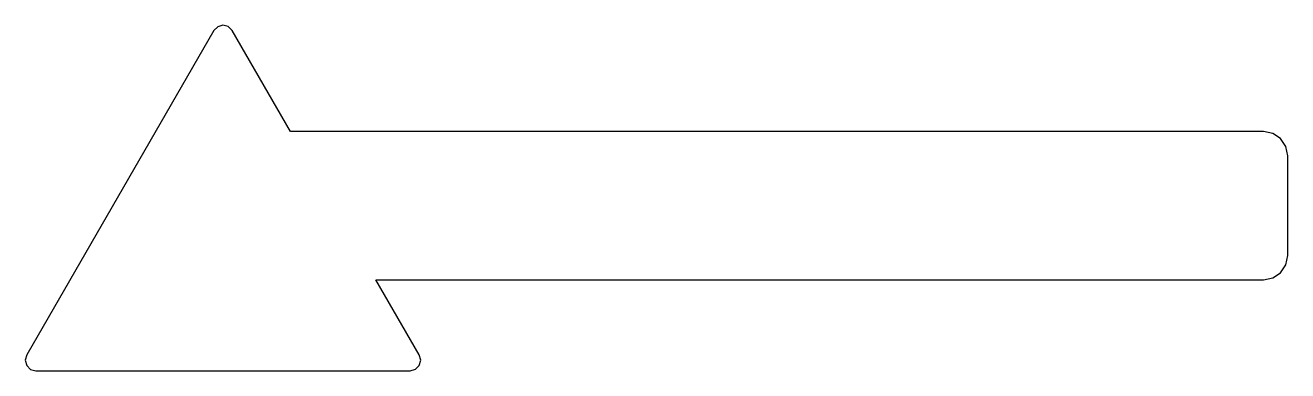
# Model space of a CAD drawing. Extents: x 0 to 104, y 0 to 28.
import ezdxf

# ---------------------------------------------------------------- set-up
doc = ezdxf.new("R2010")
doc.units = 0
doc.layers.add('Background', color=7, linetype='CONTINUOUS')

msp = doc.modelspace()

# ---------------------------------------------------------------- linework, layer by layer
at = {"layer": 'Background', "color": 7}
msp.add_lwpolyline([(16.289514, 28.444721), (15.857645, 28.328468), (15.539861, 28.012568), (0.114653, 1.30729), (-0.003506, 0.86869), (0.114653, 0.434165), (0.436847, 0.116228), (0.873125, 0.002012), (31.705903, 0.002012), (32.142182, 0.118265), (32.464375, 0.434165), (32.582533, 0.872765), (32.464375, 1.30729), (28.8925, 7.489721), (102.023333, 7.489721), (102.803585, 7.646723), (103.439841, 8.075228), (103.868344, 8.711483), (104.025347, 9.491734), (104.025347, 17.693818), (103.868344, 18.474069), (103.439841, 19.110324), (102.803585, 19.538829), (102.023333, 19.695832), (21.845764, 19.695832), (17.047986, 28.012568), (16.725792, 28.330504), (16.289514, 28.444721), (16.289514, 28.444721)], dxfattribs=at)

doc.saveas('drawing.dxf')
